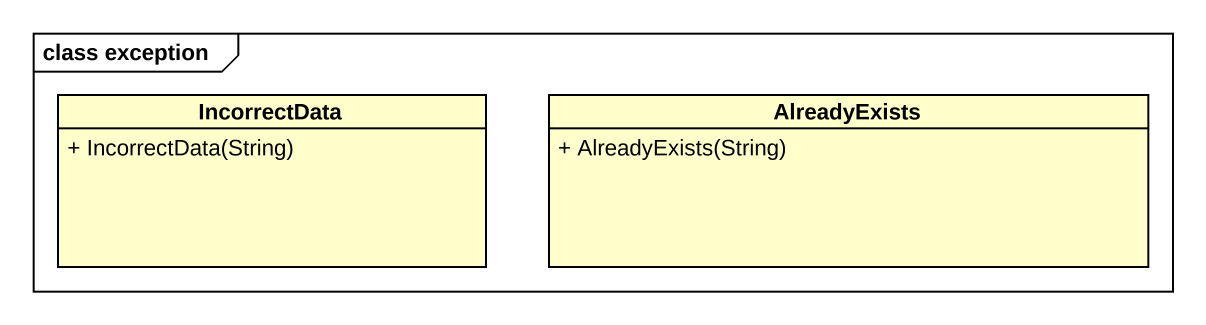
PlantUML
@startuml
mainframe class exception
hide circle
hide empty members
skinparam classAttributeIconSize 0
class IncorrectData {
  + IncorrectData(String)
}
class AlreadyExists {
  + AlreadyExists(String)
}
@enduml
